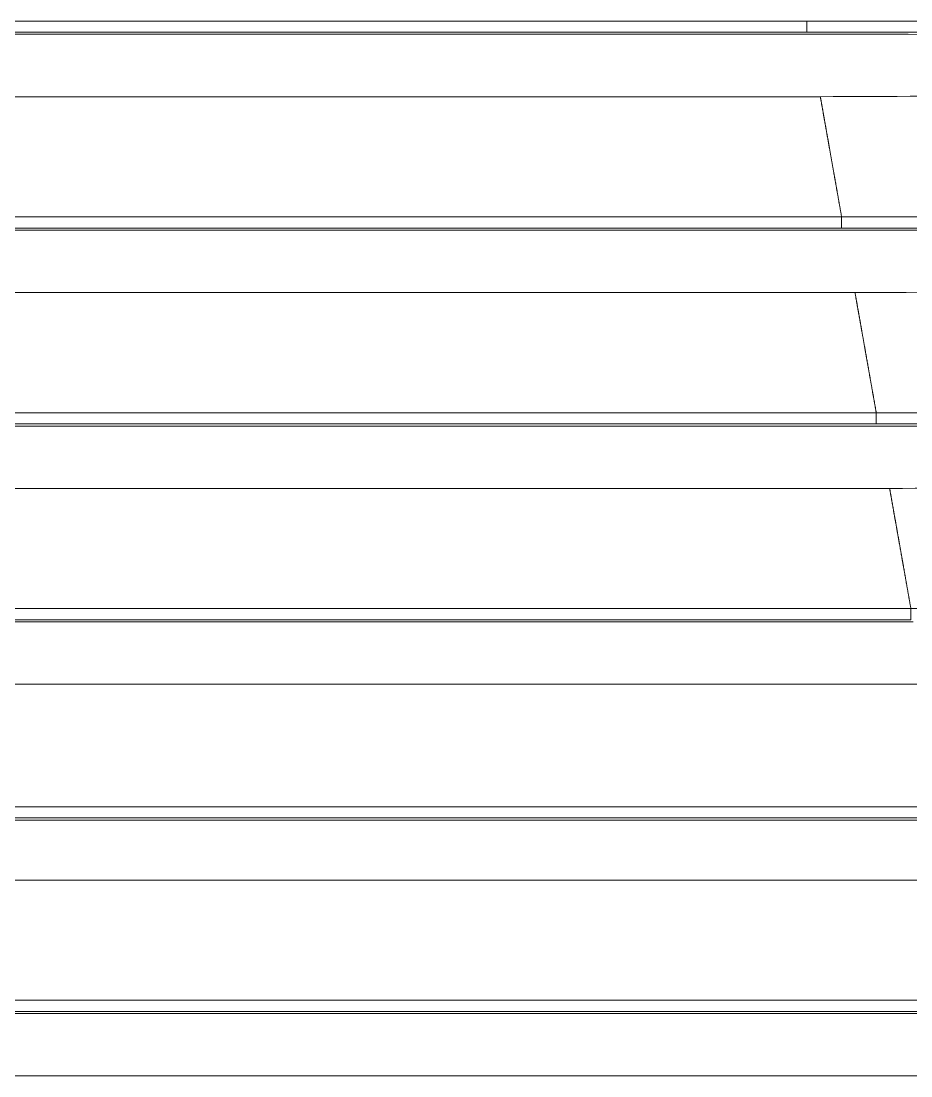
# Model space of a CAD drawing. Header units: millimetres. Extents: x 70151 to 230897, y 35202 to 113211.
# Drawn here: x 174949.8 to 175020.6, y 70864.1 to 70947.9 of the extents above; entities that cross this region are included whole.
import ezdxf

# ---------------------------------------------------------------- set-up
doc = ezdxf.new("R2010")
doc.units = ezdxf.units.MM
doc.header["$LTSCALE"] = 50
doc.layers.add('2-con', color=2, linetype='Continuous')
doc.layers.add('mark-B', color=2, linetype='Continuous', lineweight=20)

# ---------------------------------------------------------------- blocks, each defined once
blk = doc.blocks.new('무풍1way 일반')
at = {"layer": 'mark-B'}
for p, q in [((-374.704, -83.689), (-234.951, -83.689)), ((-235.049, -88.645), (-373.828, -88.645)), ((-373.642, -88.811), (373.642, -88.811)), ((373.642, -89.695), (-373.642, -89.695)), ((-371.951, -99.253), (-234.951, -99.253)), ((-235.051, -104.024), (-371.108, -104.024)), ((-370.922, -104.189), (370.922, -104.189)), ((370.922, -105.072), (-370.922, -105.072)), ((-369.199, -114.817), (-234.951, -114.817)), ((-235.049, -119.773), (-368.323, -119.773)), ((-368.136, -119.939), (368.136, -119.939)), ((368.136, -120.823), (-368.136, -120.823)), ((-366.446, -130.381), (-234.951, -130.381)), ((-235.049, -135.337), (-365.57, -135.337)), ((-365.384, -135.503), (365.384, -135.503)), ((365.384, -136.387), (-365.384, -136.387)), ((-363.693, -145.945), (-234.951, -145.945)), ((-235.049, -150.901), (-362.818, -150.901)), ((-362.631, -151.067), (362.631, -151.067)), ((362.631, -151.951), (-362.631, -151.951)), ((-360.94, -161.509), (-234.951, -161.509)), ((-235.049, -166.465), (-360.065, -166.465)), ((-359.878, -166.631), (359.878, -166.631)), ((359.878, -167.515), (-359.878, -167.515))]:
    blk.add_line(p, q, dxfattribs=at)
for points, knots in [([(-368.136, -120.823), (-368.221, -120.823), (-368.307, -120.823), (-368.477, -120.823), (-368.732, -120.823), (-369.328, -120.823), (-370.519, -120.823), (-372.901, -120.822), (-374.942, -120.82), (-379.025, -120.814), (-381.746, -120.808), (-389.909, -120.786), (-395.349, -120.764), (-403.508, -120.721), (-406.227, -120.706), (-411.665, -120.671), (-414.384, -120.652), (-419.821, -120.611), (-422.539, -120.589), (-427.974, -120.543), (-430.691, -120.519), (-436.125, -120.469), (-438.842, -120.443), (-444.276, -120.391), (-446.993, -120.365), (-452.427, -120.313), (-455.144, -120.287), (-460.579, -120.238), (-463.297, -120.215), (-471.451, -120.15), (-476.889, -120.113), (-485.049, -120.074), (-487.77, -120.063), (-493.213, -120.049), (-495.935, -120.045), (-498.658, -120.044)], [0, 0, 0, 0, 0.001953, 0.001953, 0.003906, 0.007812, 0.015625, 0.03125, 0.0625, 0.0625, 0.125, 0.125, 0.25, 0.25, 0.3125, 0.3125, 0.375, 0.375, 0.4375, 0.4375, 0.5, 0.5, 0.5625, 0.5625, 0.625, 0.625, 0.6875, 0.6875, 0.75, 0.75, 0.875, 0.875, 0.9375, 0.9375, 1, 1, 1, 1]), ([(-368.136, -119.939), (-368.136, -119.943), (-368.136, -119.953), (-368.136, -119.989), (-368.136, -120.014), (-368.136, -120.074), (-368.136, -120.111), (-368.136, -120.192), (-368.136, -120.237), (-368.136, -120.331), (-368.136, -120.38), (-368.136, -120.48), (-368.136, -120.529), (-368.136, -120.625), (-368.136, -120.67), (-368.136, -120.754), (-368.136, -120.791), (-368.136, -120.823)], [0, 0, 0, 0, 0.125, 0.125, 0.25, 0.25, 0.375, 0.375, 0.5, 0.5, 0.625, 0.625, 0.75, 0.75, 0.875, 0.875, 1, 1, 1, 1]), ([(-368.136, -120.823), (-368.131, -120.854), (-368.12, -120.915), (-368.104, -121.007), (-368.088, -121.098), (-368.072, -121.19), (-368.056, -121.281), (-368.039, -121.372), (-368.023, -121.462), (-368.007, -121.553), (-367.991, -121.643), (-367.975, -121.733), (-367.96, -121.823), (-367.944, -121.913), (-367.928, -122.003), (-367.912, -122.092), (-367.896, -122.181), (-367.881, -122.27), (-367.865, -122.359), (-367.849, -122.447), (-367.834, -122.536), (-367.818, -122.624), (-367.802, -122.712), (-367.787, -122.799), (-367.771, -122.887), (-367.756, -122.974), (-367.741, -123.062), (-367.725, -123.149), (-367.71, -123.235), (-367.695, -123.322), (-367.679, -123.408), (-367.664, -123.495), (-367.649, -123.581), (-367.634, -123.666), (-367.618, -123.752), (-367.603, -123.837), (-367.588, -123.923), (-367.573, -124.008), (-367.558, -124.092), (-367.543, -124.177), (-367.528, -124.261), (-367.513, -124.346), (-367.499, -124.43), (-367.484, -124.514), (-367.469, -124.597), (-367.454, -124.681), (-367.439, -124.764), (-367.425, -124.847), (-367.41, -124.93), (-367.395, -125.013), (-367.381, -125.095), (-367.366, -125.177), (-367.352, -125.259), (-367.337, -125.341), (-367.323, -125.423), (-367.308, -125.504), (-367.294, -125.586), (-367.28, -125.667), (-367.265, -125.748), (-367.251, -125.829), (-367.237, -125.909), (-367.223, -125.989), (-367.209, -126.069), (-367.194, -126.149), (-367.18, -126.229), (-367.166, -126.309), (-367.152, -126.388), (-367.138, -126.467), (-367.124, -126.546), (-367.11, -126.625), (-367.096, -126.703), (-367.083, -126.782), (-367.069, -126.86), (-367.055, -126.938), (-367.041, -127.016), (-367.027, -127.093), (-367.014, -127.171), (-367, -127.248), (-366.987, -127.325), (-366.973, -127.402), (-366.959, -127.478), (-366.946, -127.555), (-366.932, -127.631), (-366.919, -127.707), (-366.906, -127.783), (-366.892, -127.858), (-366.879, -127.934), (-366.866, -128.009), (-366.852, -128.084), (-366.839, -128.159), (-366.826, -128.233), (-366.813, -128.308), (-366.8, -128.382), (-366.786, -128.456), (-366.773, -128.53), (-366.76, -128.604), (-366.747, -128.677), (-366.734, -128.75), (-366.721, -128.823), (-366.709, -128.896), (-366.696, -128.969), (-366.683, -129.041), (-366.67, -129.114), (-366.657, -129.186), (-366.645, -129.258), (-366.632, -129.329), (-366.619, -129.401), (-366.607, -129.472), (-366.594, -129.543), (-366.582, -129.614), (-366.569, -129.685), (-366.557, -129.756), (-366.544, -129.826), (-366.532, -129.896), (-366.519, -129.966), (-366.507, -130.036), (-366.495, -130.105), (-366.483, -130.175), (-366.47, -130.244), (-366.458, -130.313), (-366.45, -130.358), (-366.446, -130.381)], [0, 0, 0, 0, 0.008436, 0.01687, 0.025302, 0.033734, 0.042163, 0.050592, 0.059019, 0.067445, 0.075869, 0.084292, 0.092714, 0.101135, 0.109554, 0.117972, 0.126389, 0.134805, 0.14322, 0.151634, 0.160046, 0.168458, 0.176868, 0.185278, 0.193686, 0.202094, 0.2105, 0.218906, 0.227311, 0.235715, 0.244118, 0.252521, 0.260922, 0.269323, 0.277723, 0.286122, 0.294521, 0.302919, 0.311316, 0.319713, 0.328109, 0.336505, 0.3449, 0.353294, 0.361688, 0.370082, 0.378475, 0.386867, 0.395259, 0.403651, 0.412043, 0.420434, 0.428825, 0.437215, 0.445606, 0.453996, 0.462386, 0.470775, 0.479165, 0.487554, 0.495943, 0.504333, 0.512722, 0.521111, 0.5295, 0.537889, 0.546278, 0.554667, 0.563056, 0.571445, 0.579835, 0.588225, 0.596614, 0.605004, 0.613394, 0.621785, 0.630176, 0.638567, 0.646958, 0.65535, 0.663742, 0.672134, 0.680527, 0.68892, 0.697314, 0.705708, 0.714103, 0.722498, 0.730894, 0.73929, 0.747687, 0.756085, 0.764483, 0.772882, 0.781282, 0.789683, 0.798084, 0.806486, 0.814888, 0.823292, 0.831696, 0.840102, 0.848508, 0.856915, 0.865323, 0.873732, 0.882142, 0.890553, 0.898965, 0.907378, 0.915793, 0.924208, 0.932624, 0.941042, 0.949461, 0.957881, 0.966302, 0.974725, 0.983148, 0.991574, 1, 1, 1, 1]), ([(-366.446, -130.381), (-371.874, -130.381), (-382.729, -130.507), (-398.973, -130.978), (-415.176, -131.637), (-431.352, -132.39), (-444.739, -133.012), (-452.743, -133.35), (-455.349, -133.454)], [0, 0, 0, 0, 0.182397, 0.364793, 0.54719, 0.729586, 0.911983, 1, 1, 1, 1]), ([(-365.384, -136.387), (-365.554, -136.387), (-365.724, -136.387), (-366.064, -136.387), (-366.574, -136.387), (-367.765, -136.387), (-370.146, -136.386), (-372.187, -136.384), (-376.269, -136.378), (-378.99, -136.373), (-387.151, -136.352), (-392.591, -136.332), (-400.749, -136.291), (-403.468, -136.276), (-408.906, -136.243), (-411.624, -136.225), (-417.061, -136.186), (-419.779, -136.166), (-425.214, -136.122), (-427.932, -136.098), (-433.366, -136.051), (-436.083, -136.026), (-441.517, -135.976), (-444.234, -135.951), (-449.669, -135.901), (-452.386, -135.877), (-457.821, -135.83), (-460.539, -135.808), (-468.693, -135.745), (-474.13, -135.71), (-482.289, -135.672), (-485.009, -135.662), (-490.451, -135.648), (-493.173, -135.644), (-495.895, -135.644)], [0, 0, 0, 0, 0.003906, 0.003906, 0.007813, 0.015625, 0.03125, 0.0625, 0.0625, 0.125, 0.125, 0.25, 0.25, 0.3125, 0.3125, 0.375, 0.375, 0.4375, 0.4375, 0.5, 0.5, 0.5625, 0.5625, 0.625, 0.625, 0.6875, 0.6875, 0.75, 0.75, 0.875, 0.875, 0.9375, 0.9375, 1, 1, 1, 1]), ([(-482.845, -135.17), (-477.947, -135.178), (-473.051, -135.19), (-463.263, -135.219), (-458.37, -135.236), (-451.032, -135.264), (-448.586, -135.273), (-443.695, -135.293), (-441.25, -135.302), (-436.359, -135.322), (-431.468, -135.342), (-424.131, -135.371), (-416.793, -135.398), (-411.9, -135.415), (-407.006, -135.431), (-404.559, -135.439), (-399.664, -135.453), (-397.216, -135.459), (-389.873, -135.477), (-384.977, -135.486), (-377.631, -135.496), (-375.182, -135.499), (-370.283, -135.502), (-367.834, -135.503), (-365.384, -135.503)], [0, 0, 0, 0, 0.125, 0.125, 0.25, 0.25, 0.3125, 0.3125, 0.375, 0.375, 0.4375, 0.5, 0.5625, 0.625, 0.625, 0.6875, 0.6875, 0.75, 0.75, 0.875, 0.875, 0.9375, 0.9375, 1, 1, 1, 1]), ([(-456.815, -135.092), (-453.014, -135.104), (-449.214, -135.118), (-441.614, -135.146), (-437.814, -135.161), (-430.215, -135.189), (-426.415, -135.204), (-418.815, -135.231), (-415.014, -135.244), (-407.412, -135.268), (-403.61, -135.279), (-396.006, -135.299), (-392.203, -135.308), (-384.596, -135.322), (-380.791, -135.327), (-375.084, -135.333), (-373.181, -135.335), (-369.376, -135.337), (-367.473, -135.337), (-365.57, -135.337)], [0, 0, 0, 0, 0.125, 0.125, 0.25, 0.25, 0.375, 0.375, 0.5, 0.5, 0.625, 0.625, 0.75, 0.75, 0.875, 0.875, 0.9375, 0.9375, 1, 1, 1, 1]), ([(-365.384, -135.503), (-365.384, -135.507), (-365.384, -135.517), (-365.384, -135.553), (-365.384, -135.578), (-365.384, -135.638), (-365.384, -135.675), (-365.384, -135.756), (-365.384, -135.801), (-365.384, -135.895), (-365.384, -135.944), (-365.384, -136.044), (-365.384, -136.093), (-365.384, -136.189), (-365.384, -136.234), (-365.384, -136.318), (-365.384, -136.355), (-365.384, -136.387)], [0, 0, 0, 0, 0.125, 0.125, 0.25, 0.25, 0.375, 0.375, 0.5, 0.5, 0.625, 0.625, 0.75, 0.75, 0.875, 0.875, 1, 1, 1, 1]), ([(-365.384, -136.387), (-365.378, -136.418), (-365.367, -136.479), (-365.351, -136.571), (-365.335, -136.662), (-365.319, -136.754), (-365.303, -136.845), (-365.287, -136.936), (-365.271, -137.026), (-365.255, -137.117), (-365.239, -137.207), (-365.223, -137.297), (-365.207, -137.387), (-365.191, -137.477), (-365.175, -137.567), (-365.159, -137.656), (-365.144, -137.745), (-365.128, -137.834), (-365.112, -137.923), (-365.096, -138.011), (-365.081, -138.1), (-365.065, -138.188), (-365.05, -138.276), (-365.034, -138.363), (-365.019, -138.451), (-365.003, -138.538), (-364.988, -138.626), (-364.972, -138.713), (-364.957, -138.799), (-364.942, -138.886), (-364.926, -138.972), (-364.911, -139.059), (-364.896, -139.145), (-364.881, -139.23), (-364.866, -139.316), (-364.851, -139.401), (-364.836, -139.487), (-364.82, -139.572), (-364.805, -139.656), (-364.791, -139.741), (-364.776, -139.825), (-364.761, -139.91), (-364.746, -139.994), (-364.731, -140.078), (-364.716, -140.161), (-364.701, -140.245), (-364.687, -140.328), (-364.672, -140.411), (-364.657, -140.494), (-364.643, -140.577), (-364.628, -140.659), (-364.614, -140.741), (-364.599, -140.823), (-364.585, -140.905), (-364.57, -140.987), (-364.556, -141.068), (-364.541, -141.15), (-364.527, -141.231), (-364.513, -141.312), (-364.498, -141.393), (-364.484, -141.473), (-364.47, -141.553), (-364.456, -141.633), (-364.442, -141.713), (-364.428, -141.793), (-364.413, -141.873), (-364.399, -141.952), (-364.385, -142.031), (-364.372, -142.11), (-364.358, -142.189), (-364.344, -142.267), (-364.33, -142.346), (-364.316, -142.424), (-364.302, -142.502), (-364.288, -142.58), (-364.275, -142.657), (-364.261, -142.735), (-364.247, -142.812), (-364.234, -142.889), (-364.22, -142.966), (-364.207, -143.042), (-364.193, -143.119), (-364.18, -143.195), (-364.166, -143.271), (-364.153, -143.347), (-364.139, -143.422), (-364.126, -143.498), (-364.113, -143.573), (-364.1, -143.648), (-364.086, -143.723), (-364.073, -143.797), (-364.06, -143.872), (-364.047, -143.946), (-364.034, -144.02), (-364.021, -144.094), (-364.008, -144.168), (-363.995, -144.241), (-363.982, -144.314), (-363.969, -144.387), (-363.956, -144.46), (-363.943, -144.533), (-363.93, -144.605), (-363.917, -144.678), (-363.905, -144.75), (-363.892, -144.822), (-363.879, -144.893), (-363.867, -144.965), (-363.854, -145.036), (-363.841, -145.107), (-363.829, -145.178), (-363.816, -145.249), (-363.804, -145.32), (-363.791, -145.39), (-363.779, -145.46), (-363.767, -145.53), (-363.754, -145.6), (-363.742, -145.669), (-363.73, -145.739), (-363.718, -145.808), (-363.705, -145.877), (-363.697, -145.922), (-363.693, -145.945)], [0, 0, 0, 0, 0.008436, 0.01687, 0.025302, 0.033734, 0.042163, 0.050592, 0.059019, 0.067445, 0.075869, 0.084292, 0.092714, 0.101135, 0.109554, 0.117972, 0.126389, 0.134805, 0.14322, 0.151634, 0.160046, 0.168458, 0.176868, 0.185278, 0.193686, 0.202094, 0.2105, 0.218906, 0.227311, 0.235715, 0.244118, 0.252521, 0.260922, 0.269323, 0.277723, 0.286122, 0.294521, 0.302919, 0.311316, 0.319713, 0.328109, 0.336505, 0.3449, 0.353294, 0.361688, 0.370082, 0.378475, 0.386867, 0.395259, 0.403651, 0.412043, 0.420434, 0.428825, 0.437215, 0.445606, 0.453996, 0.462386, 0.470775, 0.479165, 0.487554, 0.495943, 0.504333, 0.512722, 0.521111, 0.5295, 0.537889, 0.546278, 0.554667, 0.563056, 0.571445, 0.579835, 0.588225, 0.596614, 0.605004, 0.613394, 0.621785, 0.630176, 0.638567, 0.646958, 0.65535, 0.663742, 0.672134, 0.680527, 0.68892, 0.697314, 0.705708, 0.714103, 0.722498, 0.730894, 0.73929, 0.747687, 0.756085, 0.764483, 0.772882, 0.781282, 0.789683, 0.798084, 0.806486, 0.814888, 0.823292, 0.831696, 0.840102, 0.848508, 0.856915, 0.865323, 0.873732, 0.882142, 0.890553, 0.898965, 0.907378, 0.915793, 0.924208, 0.932624, 0.941042, 0.949461, 0.957881, 0.966302, 0.974725, 0.983148, 0.991574, 1, 1, 1, 1]), ([(-411.054, -147.157), (-406.115, -146.945), (-395.77, -146.529), (-379.981, -146.071), (-369.123, -145.945), (-363.693, -145.945)], [0, 0, 0, 0, 0.314002, 0.657001, 1, 1, 1, 1]), ([(-480.085, -150.767), (-475.188, -150.774), (-470.292, -150.785), (-460.505, -150.811), (-455.612, -150.827), (-448.274, -150.852), (-445.828, -150.861), (-440.937, -150.878), (-438.491, -150.887), (-433.6, -150.905), (-428.709, -150.923), (-421.371, -150.949), (-414.033, -150.973), (-409.14, -150.988), (-404.246, -151.003), (-401.799, -151.01), (-396.905, -151.022), (-394.458, -151.028), (-387.115, -151.044), (-382.22, -151.052), (-374.875, -151.061), (-372.427, -151.063), (-367.529, -151.066), (-365.08, -151.067), (-362.631, -151.067)], [0, 0, 0, 0, 0.125, 0.125, 0.25, 0.25, 0.3125, 0.3125, 0.375, 0.375, 0.4375, 0.5, 0.5625, 0.625, 0.625, 0.6875, 0.6875, 0.75, 0.75, 0.875, 0.875, 0.9375, 0.9375, 1, 1, 1, 1]), ([(-454.065, -150.682), (-450.264, -150.693), (-446.463, -150.705), (-438.863, -150.731), (-435.063, -150.744), (-427.462, -150.77), (-423.662, -150.782), (-416.06, -150.807), (-412.259, -150.818), (-404.656, -150.84), (-400.855, -150.85), (-393.25, -150.867), (-389.447, -150.875), (-381.84, -150.888), (-378.036, -150.893), (-370.427, -150.899), (-366.623, -150.901), (-362.818, -150.901)], [0, 0, 0, 0, 0.125, 0.125, 0.25, 0.25, 0.375, 0.375, 0.5, 0.5, 0.625, 0.625, 0.75, 0.75, 0.875, 0.875, 1, 1, 1, 1]), ([(-362.631, -151.951), (-362.801, -151.951), (-362.971, -151.951), (-363.311, -151.951), (-363.821, -151.951), (-365.012, -151.951), (-367.392, -151.95), (-369.433, -151.948), (-373.514, -151.943), (-376.234, -151.938), (-384.394, -151.918), (-389.833, -151.899), (-397.99, -151.861), (-400.709, -151.847), (-406.146, -151.815), (-408.865, -151.798), (-414.302, -151.761), (-417.02, -151.742), (-422.455, -151.7), (-425.172, -151.678), (-430.607, -151.632), (-433.324, -151.608), (-438.759, -151.561), (-441.476, -151.537), (-446.911, -151.489), (-449.628, -151.466), (-455.063, -151.421), (-457.781, -151.399), (-465.935, -151.339), (-471.372, -151.305), (-479.529, -151.269), (-482.249, -151.26), (-487.69, -151.246), (-490.411, -151.243), (-493.132, -151.242)], [0, 0, 0, 0, 0.003906, 0.003906, 0.007813, 0.015625, 0.03125, 0.0625, 0.0625, 0.125, 0.125, 0.25, 0.25, 0.3125, 0.3125, 0.375, 0.375, 0.4375, 0.4375, 0.5, 0.5, 0.5625, 0.5625, 0.625, 0.625, 0.6875, 0.6875, 0.75, 0.75, 0.875, 0.875, 0.9375, 0.9375, 1, 1, 1, 1]), ([(-362.631, -151.951), (-362.631, -151.919), (-362.631, -151.882), (-362.631, -151.798), (-362.631, -151.753), (-362.631, -151.657), (-362.631, -151.608), (-362.631, -151.508), (-362.631, -151.459), (-362.631, -151.365), (-362.631, -151.32), (-362.631, -151.239), (-362.631, -151.202), (-362.631, -151.142), (-362.631, -151.117), (-362.631, -151.081), (-362.631, -151.071), (-362.631, -151.067)], [0, 0, 0, 0, 0.125, 0.125, 0.25, 0.25, 0.375, 0.375, 0.5, 0.5, 0.625, 0.625, 0.75, 0.75, 0.875, 0.875, 1, 1, 1, 1]), ([(-362.631, -151.951), (-362.625, -151.982), (-362.615, -152.043), (-362.598, -152.135), (-362.582, -152.226), (-362.566, -152.318), (-362.55, -152.409), (-362.534, -152.5), (-362.518, -152.59), (-362.502, -152.681), (-362.486, -152.771), (-362.47, -152.861), (-362.454, -152.951), (-362.438, -153.041), (-362.422, -153.131), (-362.407, -153.22), (-362.391, -153.309), (-362.375, -153.398), (-362.359, -153.487), (-362.344, -153.575), (-362.328, -153.664), (-362.312, -153.752), (-362.297, -153.84), (-362.281, -153.927), (-362.266, -154.015), (-362.25, -154.102), (-362.235, -154.19), (-362.22, -154.277), (-362.204, -154.363), (-362.189, -154.45), (-362.174, -154.536), (-362.158, -154.623), (-362.143, -154.709), (-362.128, -154.794), (-362.113, -154.88), (-362.098, -154.965), (-362.083, -155.051), (-362.068, -155.136), (-362.053, -155.22), (-362.038, -155.305), (-362.023, -155.389), (-362.008, -155.474), (-361.993, -155.558), (-361.978, -155.642), (-361.963, -155.725), (-361.949, -155.809), (-361.934, -155.892), (-361.919, -155.975), (-361.905, -156.058), (-361.89, -156.141), (-361.875, -156.223), (-361.861, -156.305), (-361.846, -156.387), (-361.832, -156.469), (-361.817, -156.551), (-361.803, -156.632), (-361.789, -156.714), (-361.774, -156.795), (-361.76, -156.876), (-361.746, -156.957), (-361.731, -157.037), (-361.717, -157.117), (-361.703, -157.197), (-361.689, -157.277), (-361.675, -157.357), (-361.661, -157.437), (-361.647, -157.516), (-361.633, -157.595), (-361.619, -157.674), (-361.605, -157.753), (-361.591, -157.831), (-361.577, -157.91), (-361.563, -157.988), (-361.549, -158.066), (-361.536, -158.144), (-361.522, -158.221), (-361.508, -158.299), (-361.495, -158.376), (-361.481, -158.453), (-361.467, -158.53), (-361.454, -158.606), (-361.44, -158.683), (-361.427, -158.759), (-361.413, -158.835), (-361.4, -158.911), (-361.387, -158.986), (-361.373, -159.062), (-361.36, -159.137), (-361.347, -159.212), (-361.334, -159.287), (-361.32, -159.361), (-361.307, -159.436), (-361.294, -159.51), (-361.281, -159.584), (-361.268, -159.658), (-361.255, -159.732), (-361.242, -159.805), (-361.229, -159.878), (-361.216, -159.951), (-361.203, -160.024), (-361.19, -160.097), (-361.177, -160.169), (-361.165, -160.242), (-361.152, -160.314), (-361.139, -160.386), (-361.126, -160.457), (-361.114, -160.529), (-361.101, -160.6), (-361.089, -160.671), (-361.076, -160.742), (-361.064, -160.813), (-361.051, -160.884), (-361.039, -160.954), (-361.026, -161.024), (-361.014, -161.094), (-361.002, -161.164), (-360.989, -161.233), (-360.977, -161.303), (-360.965, -161.372), (-360.953, -161.441), (-360.944, -161.486), (-360.94, -161.509)], [0, 0, 0, 0, 0.008436, 0.01687, 0.025302, 0.033734, 0.042163, 0.050592, 0.059019, 0.067445, 0.075869, 0.084292, 0.092714, 0.101135, 0.109554, 0.117972, 0.126389, 0.134805, 0.14322, 0.151634, 0.160046, 0.168458, 0.176868, 0.185278, 0.193686, 0.202094, 0.2105, 0.218906, 0.227311, 0.235715, 0.244118, 0.252521, 0.260922, 0.269323, 0.277723, 0.286122, 0.294521, 0.302919, 0.311316, 0.319713, 0.328109, 0.336505, 0.3449, 0.353294, 0.361688, 0.370082, 0.378475, 0.386867, 0.395259, 0.403651, 0.412043, 0.420434, 0.428825, 0.437215, 0.445606, 0.453996, 0.462386, 0.470775, 0.479165, 0.487554, 0.495943, 0.504333, 0.512722, 0.521111, 0.5295, 0.537889, 0.546278, 0.554667, 0.563056, 0.571445, 0.579835, 0.588225, 0.596614, 0.605004, 0.613394, 0.621785, 0.630176, 0.638567, 0.646958, 0.65535, 0.663742, 0.672134, 0.680527, 0.68892, 0.697314, 0.705708, 0.714103, 0.722498, 0.730894, 0.73929, 0.747687, 0.756085, 0.764483, 0.772882, 0.781282, 0.789683, 0.798084, 0.806486, 0.814888, 0.823292, 0.831696, 0.840102, 0.848508, 0.856915, 0.865323, 0.873732, 0.882142, 0.890553, 0.898965, 0.907378, 0.915793, 0.924208, 0.932624, 0.941042, 0.949461, 0.957881, 0.966302, 0.974725, 0.983148, 0.991574, 1, 1, 1, 1]), ([(-360.94, -161.509), (-366.372, -161.509), (-377.234, -161.635), (-393.482, -162.106), (-409.68, -162.765), (-425.847, -163.518), (-439.229, -164.14), (-447.234, -164.478), (-449.843, -164.583)], [0, 0, 0, 0, 0.182374, 0.364749, 0.547123, 0.729498, 0.911872, 1, 1, 1, 1]), ([(-477.323, -166.362), (-472.427, -166.369), (-467.533, -166.379), (-457.746, -166.403), (-452.853, -166.417), (-445.516, -166.439), (-443.07, -166.447), (-438.178, -166.463), (-435.732, -166.471), (-430.841, -166.487), (-425.95, -166.503), (-418.612, -166.526), (-411.274, -166.548), (-406.381, -166.561), (-401.488, -166.574), (-399.041, -166.58), (-394.147, -166.591), (-391.7, -166.596), (-384.358, -166.611), (-379.463, -166.618), (-372.12, -166.626), (-369.672, -166.628), (-364.775, -166.63), (-362.327, -166.631), (-359.878, -166.631)], [0, 0, 0, 0, 0.125, 0.125, 0.25, 0.25, 0.3125, 0.3125, 0.375, 0.375, 0.4375, 0.5, 0.5625, 0.625, 0.625, 0.6875, 0.6875, 0.75, 0.75, 0.875, 0.875, 0.9375, 0.9375, 1, 1, 1, 1]), ([(-451.316, -166.271), (-447.514, -166.281), (-443.713, -166.292), (-436.112, -166.315), (-432.311, -166.326), (-424.71, -166.349), (-420.909, -166.36), (-413.307, -166.382), (-409.505, -166.392), (-401.902, -166.411), (-398.1, -166.42), (-390.495, -166.436), (-386.692, -166.442), (-379.086, -166.453), (-375.282, -166.458), (-367.674, -166.464), (-363.87, -166.465), (-360.065, -166.465)], [0, 0, 0, 0, 0.125, 0.125, 0.25, 0.25, 0.375, 0.375, 0.5, 0.5, 0.625, 0.625, 0.75, 0.75, 0.875, 0.875, 1, 1, 1, 1]), ([(-359.878, -166.631), (-359.878, -166.635), (-359.878, -166.645), (-359.878, -166.681), (-359.878, -166.706), (-359.878, -166.767), (-359.878, -166.803), (-359.878, -166.884), (-359.878, -166.929), (-359.878, -167.023), (-359.878, -167.072), (-359.878, -167.172), (-359.878, -167.221), (-359.878, -167.317), (-359.878, -167.362), (-359.878, -167.446), (-359.878, -167.483), (-359.878, -167.515)], [0, 0, 0, 0, 0.125, 0.125, 0.25, 0.25, 0.375, 0.375, 0.5, 0.5, 0.625, 0.625, 0.75, 0.75, 0.875, 0.875, 1, 1, 1, 1]), ([(-359.878, -167.515), (-360.048, -167.515), (-360.218, -167.515), (-360.558, -167.515), (-361.068, -167.515), (-362.258, -167.515), (-364.639, -167.514), (-366.679, -167.512), (-370.758, -167.508), (-373.478, -167.503), (-381.637, -167.484), (-387.075, -167.466), (-395.232, -167.43), (-397.951, -167.417), (-403.388, -167.387), (-406.106, -167.371), (-411.543, -167.336), (-414.261, -167.317), (-419.696, -167.277), (-422.414, -167.256), (-427.849, -167.213), (-430.566, -167.19), (-436.001, -167.145), (-438.718, -167.121), (-444.153, -167.076), (-446.87, -167.053), (-452.305, -167.01), (-455.023, -166.99), (-463.176, -166.932), (-468.613, -166.9), (-476.77, -166.865), (-479.489, -166.856), (-484.929, -166.843), (-487.649, -166.84), (-490.37, -166.839)], [0, 0, 0, 0, 0.003906, 0.003906, 0.007813, 0.015625, 0.03125, 0.0625, 0.0625, 0.125, 0.125, 0.25, 0.25, 0.3125, 0.3125, 0.375, 0.375, 0.4375, 0.4375, 0.5, 0.5, 0.5625, 0.5625, 0.625, 0.625, 0.6875, 0.6875, 0.75, 0.75, 0.875, 0.875, 0.9375, 0.9375, 1, 1, 1, 1])]:
    blk.add_open_spline(points, degree=3, knots=knots, dxfattribs=at)
blk = doc.blocks.new('dpdjzjs')
at = {"layer": 'mark-B', "rotation": 180}
blk.add_blockref('무풍1way 일반', (174652.415, 90772.437), dxfattribs=at)

msp = doc.modelspace()

# ---------------------------------------------------------------- block references
at = {"layer": '2-con'}
msp.add_blockref('dpdjzjs', (0, -19992.043), dxfattribs=at)

doc.saveas('drawing.dxf')
